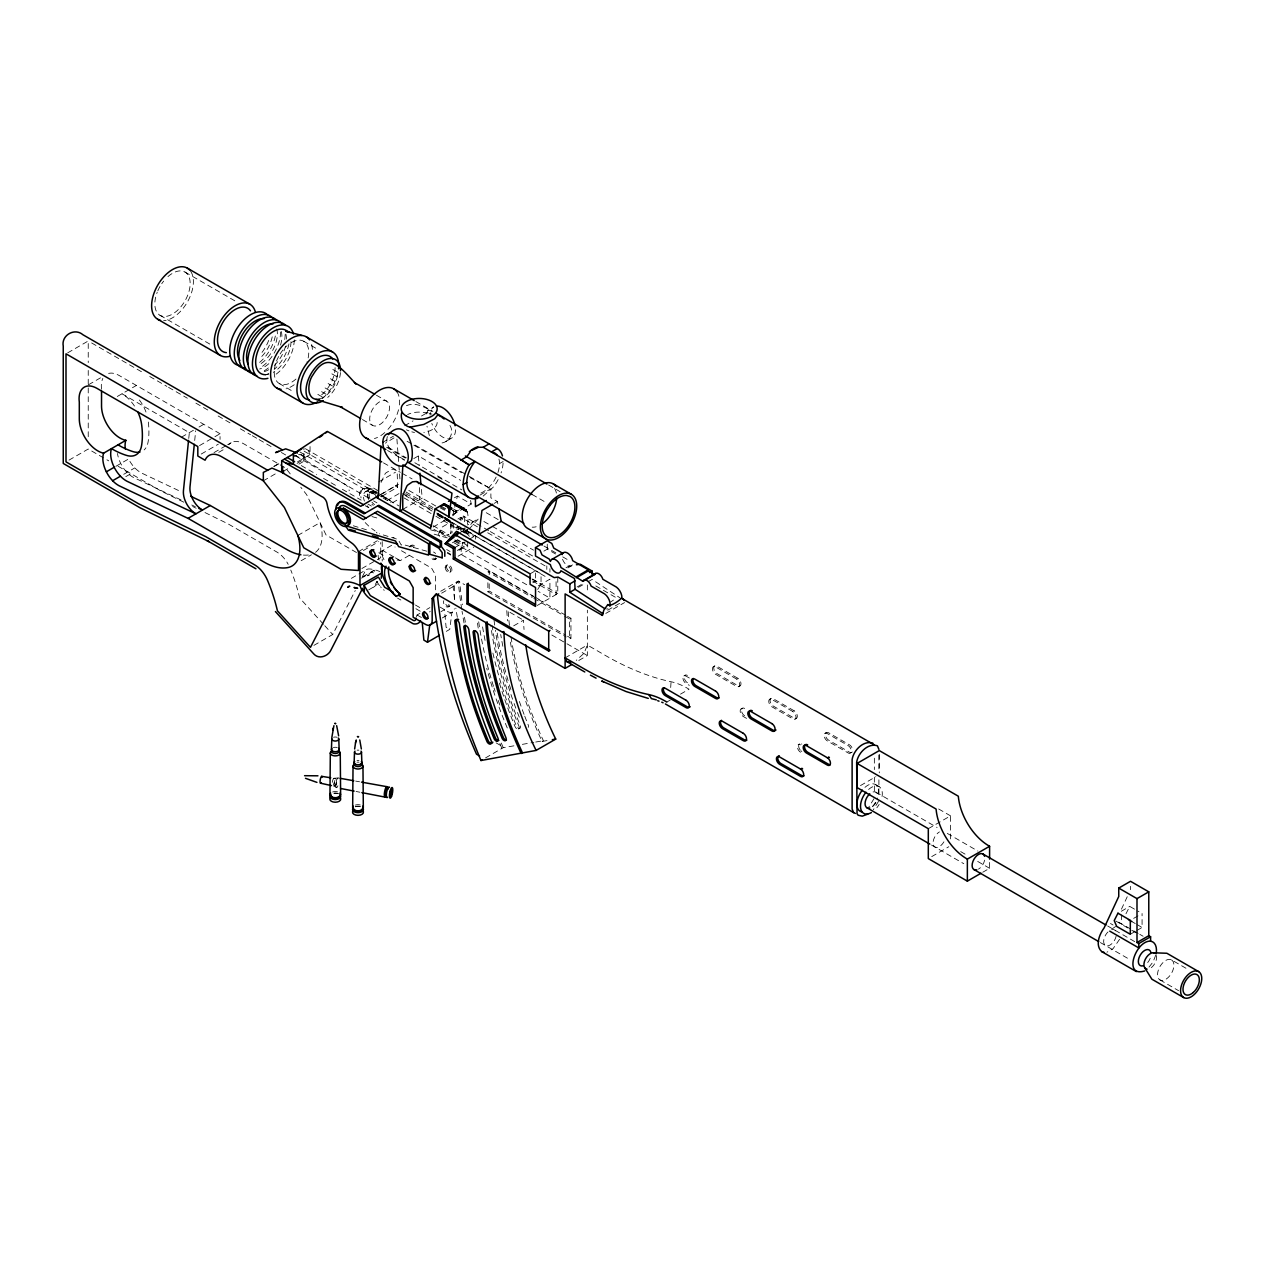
<?xml version="1.0" encoding="UTF-8"?>
<svg xmlns="http://www.w3.org/2000/svg" width="1265" height="1265" viewBox="0 0 1265 1265"><rect width="100%" height="100%" fill="white"/><g stroke="black" fill="none" stroke-linecap="round" stroke-linejoin="round"><path stroke-width="0.75" stroke-dasharray="5 3.75" d="M438.18 534.684L442.038 527.125L450.909 522.002L548.219 578.184M188.754 438.449L189.339 432.63L122.009 393.763A28.051 16.192 60 0 1 134.722 406.429M194.699 440.473L195.68 430.796M319.523 399.123C330.339 395.139 337.17 383.548 337.818 372.353L332.363 369.206M446.308 631.361L449.739 629.385L451.953 612.323M680.507 694.137L689.046 689.204A77.971 45.018 60 0 0 671.067 681.74A308.47 178.096 60 0 1 605.524 655.539L587.355 645.039L584.098 653.23L576.239 660.377M450.846 521.797L436.551 513.732L450.846 521.797L450.704 533.719M670.687 687.512L671.067 681.74M387.343 436.504C383.928 448.885 397.985 456.206 406.919 461.172M452.712 515.772L457.424 496.07L471.26 504.055L452.459 514.918M381.097 482.408L385.129 473.743A12.065 6.958 -60 0 1 386.125 472.715L392.846 468.983L396.767 470.801A9.361 5.408 -60 0 1 397.147 471.466L397.637 487.183L380.955 496.813L391.012 502.616M368.668 589.885L374.298 586.565L376.844 581.473L377.697 581.853M1155.688 955.265L1153.032 962.001L1147.75 968.705M426.447 413.94L427.918 410.303L433.8 406.903A17.979 10.389 60 0 0 430.084 415.141M537.657 589.474L541.041 584.288L541.041 573.804L462.01 528.169L459.258 529.766M873.973 798.721L868.802 807.117M878.527 801.33L873.34 809.742M1127.242 896.711L1121.533 909.013L1121.533 912.84M1119.588 939.294L1113.058 948.687L1106.97 952.197M1125.976 913.773L1129.74 906.404L1138.99 911.749M313.91 645.371L332.711 634.508L355.259 590.534M362.47 576.476L365.174 571.195A11.211 6.467 60 0 1 369.016 568.934A50.205 28.984 60 0 1 379.943 571.622M453.344 515.329L457.582 510.317A14.769 8.523 -60 0 1 460.523 508.625C469.141 505.146 468.667 519.978 467.386 524.09M441.643 593.174L454.404 585.806L458.373 581.062L464.65 584.699M470.707 524.453L473.236 521.702M464.587 532.533L467.386 529.482L467.386 534.146L464.587 532.533L467.37 530.92L478.739 518.524L467.623 524.943M465.71 531.885L467.591 529.829M377.349 584.161L371.673 588.794M442.07 442.956C450.498 441.453 454.831 430.891 449.012 424.265M371.104 572.602L374.013 570.262L376.511 574.12M469.995 477.601L490.883 488.828L468.983 476.178M394.016 437.896L385.398 443.145M483.151 496.117L493.144 487.262A28.257 16.319 -60 0 0 499.77 476.272M610.6 602.029L613.478 600.069M1112.599 928.573L1115.635 926.486M381.714 494.172L398.222 484.305L380.433 494.583M392.514 502.758L399.06 498.869M398.981 493.619L387.564 500.244L388.877 499.485L380.607 494.71M67.709 352.84L88.234 340.981L88.234 362.596M88.582 384.718L100.552 377.808M117.297 396.483L136.399 385.445M69.006 460.128L88.234 449.028L108.727 460.855M115.827 466.342L128.571 458.974A22.027 12.713 60 0 0 142.534 473.49L179.994 491.2M181.496 437.168L195.885 428.851M199.016 427.048L203.728 424.328M123.717 474.312L134.833 467.892M125.788 476.636L130.928 473.663M199.522 445.596L213.2 437.69M214.908 436.71L220.047 433.737L220.047 439.414M201.23 454.04L218.339 444.173M213.991 452.601L225.976 445.691M227.684 444.695L231.1 442.718M218.766 452.317L223.889 449.36M273.604 466.485L280.451 462.547M274.489 466.295L279.628 463.338M263.341 480.811L277.019 472.904M297.544 461.82L310.052 454.594L310.052 444.11M283.407 471.26L288.546 468.287M297.101 463.354L303.932 459.401L303.932 447.857M298.888 464.128L305.735 460.175L303.948 456.001L298.572 454.341M404.626 425.752L413.054 420.881M421.498 416.011L426.558 413.102L431.903 414.082M382.663 442.402L393.478 436.156M413.734 458.61L418.367 455.938L460.65 480.352M362.328 489.049L363.64 488.29M445.897 441.453L451.795 438.054M378.757 481.886L395.439 472.256M365.569 491.626L369.491 489.365M368.605 499.438A7.701 4.443 60 0 1 369.475 492.354L370.772 491.595M297.844 535.427L320.077 522.587A38.282 22.106 60 0 1 314.843 552.821M301.165 560.711L311.427 554.782M402.76 509.4L422.21 498.173L421.166 486.646M499.501 463.607L503.138 461.504M358.485 551.603L377.302 540.74M363.403 550.496L378.804 541.61M454.435 497.778L457.424 496.07M379.152 560.142A8.839 5.107 60 0 1 378.804 552.758L391.881 545.215L395.075 547.049M480.068 495.074L490.883 488.828L490.883 497.793L497.398 501.557L498.094 505.162M456.127 511.534L455.179 510.934L456.175 511.487L461.931 508.166L460.855 507.565M433.262 527.015L448.269 518.35M361.901 568.507L375.579 560.601M377.302 559.62L380.718 557.644L380.718 542.543M351.354 578.358L366.755 569.471M410.493 545.974L411.805 545.231M457.946 518.998L460.903 517.29L477.617 526.936M459.353 519.804L462.31 518.097L462.31 521.591M362.834 576.729L374.013 570.262M361.505 578.137L371.531 572.254A50.205 28.984 60 0 1 376.021 573.883M494.299 503.344L497.398 501.557M456.017 527.9L458.626 526.398L458.626 530.161M397.068 560A20.999 12.128 60 0 1 400.262 560.616L409.417 555.335M457.946 529.482L460.903 527.774M459.701 532.739L464.603 529.909M467.386 529.482L462.31 532.407L462.31 528.596M376.48 582.801L377.381 582.295A16.461 9.503 60 0 0 379.816 585.964M452.396 542.796L459.053 538.953M454.973 547.524L464.429 542.068M469.236 539.285L475.545 535.648L475.545 539.143M434.812 559.573L436.125 558.814M457.345 550.433L462.31 547.555L462.31 542.321M459.053 550.259L467.386 545.436L457.124 539.523M458.057 556.221L473.885 547.097M445.992 565.645L447.304 564.886M449.85 572.318L451.162 571.559M440.71 591.261L458.373 581.062M454.562 599.104A365.553 211.049 60 0 1 453.091 586.565L457.06 581.821L459.638 581.805A412.611 238.215 60 0 0 462.468 604.702M565.834 615.343L489.191 571.1L487.879 571.843L532.17 597.412M416.47 616.672A35.578 20.54 60 0 1 417.086 614.996L420.28 613.145M426.669 609.461L429.863 607.611M543.887 551.145L547.255 549.2L555.541 553.975M448.142 606.931L449.439 606.172M441.058 611.643L444.474 609.667L446.102 627.282L449.739 629.385M442.307 617.952L452.57 612.023M487.879 582.722L487.879 591.783L489.191 591.024L565.834 635.267M530.082 573.836L535.601 570.657L535.601 581.141L532.834 582.738M565.977 567.779L572.713 563.89A7.701 4.443 60 0 1 567.432 565.582A7.701 4.443 60 0 1 562.166 557.881L562.166 557.881M567.922 567.906L571.29 565.961M538.289 585.885L549.927 579.164L549.927 598.139L538.178 591.356M537.198 605.492L557.77 593.601L557.77 576.54M577.093 586.992L583.94 583.039M578.453 587.324L585.173 583.45M588.162 581.71L592.083 579.449L619.897 597.76M513.685 625.843L523.504 620.182A213.975 123.543 60 0 0 524.042 629.527M569.63 619.044L570.942 618.285L570.942 638.224L569.63 638.983L569.63 619.044L564.522 616.102M607.674 610.236L620.941 602.583M605.777 613.43L624.594 602.567M565.123 657.879L587.355 645.039M578.801 660.472L587.355 655.539L587.355 610.141M518.508 729.02L519.82 728.276M485.57 757.877L503.233 747.678L514.713 745.686M510.412 642.161A258.424 149.207 60 0 0 542.084 741.464L543.397 740.705A258.424 149.207 60 0 1 510.87 636.026M683.875 675.937L685.187 675.178M713.365 666.734L714.678 665.975M666.813 702.043L670.244 700.067M738.76 686.595L740.057 685.836M741.1 708.969L742.413 708.226M769.689 699.26L770.986 698.501M795.068 719.105L796.381 718.346M798.294 744.642L799.591 743.899M825.065 733.336L826.377 732.577M860.469 785.581L875.87 776.694M928.304 828.686L950.537 815.846L950.537 840.134M931.72 856.611L948.829 846.728M982.747 872.249L989.594 868.296L989.594 860.959M1121.343 911.259L1129.74 906.404M1133.661 918.374L1138.706 915.465M1130.309 934.266L1135.353 931.356M1137.029 930.392L1142.074 927.466L1142.074 913.52M293.575 456.697L296.595 455.321M406.46 405.701C415.189 401.78 424.392 406.966 431.903 411.204M338.198 777.959L333.913 778.26M427.918 410.303L431.444 411.046M522.35 744.358L533.83 742.365M535.743 742.033L543.397 740.705M542.084 741.464L547.207 740.578M333.217 785.96C337.265 786.83 338.656 778.734 334.419 778.355M299.457 454.72L301.971 454.957M355.686 781.09L359.56 781.786M356.05 791.479L359.924 792.222M411.805 431.855L414.525 432.503M430.574 529.782L449.281 535.063M371.973 516.579L377.634 518.176M434.132 534.162L447.225 537.862M454.704 539.981L465.267 542.97M426.858 551.224L402.539 544.345L401.242 545.104L398.127 539.491L379.468 533.783M353.33 525.781L366.407 529.782M294.207 455.242L305.735 460.175M406.46 429.815L408.943 430.922M181.053 499.944L134.691 478.028A22.027 12.713 60 0 1 117.471 453.487M191.758 505.004L195.316 506.68M183.836 502.205L160.908 490.978L115.558 464.793M192.66 506.522L196.186 508.245M204.993 512.562L227.921 523.789L276.988 552.109A21.442 12.381 60 0 1 288.199 564.317M300.912 454.499L303.695 457.124L303.932 459.401L343.89 483.673A6.262 3.621 60 0 1 349.251 490.709M453.455 508.989L456.855 510.87L453.676 509.099M453.503 502.569L463.211 507.992M451.305 501.762L462.595 508.04L454.562 503.549M450.751 501.952L460.776 507.518M450.799 501.936L461.931 508.166M383.485 462.864L400.388 472.351M402.049 473.284L412.09 478.913M451.273 500.972L465.378 508.862M450.846 500.845L466.2 509.621L454.293 502.917M450.356 500.766L466.532 510.064L452.791 502.332M452.933 502.774L466.801 510.554L454.467 503.597M453.028 503.217L467.038 511.092L454.578 504.055M441.374 506.285L446.229 509.052M440.742 507.059L445.644 509.842M440.141 507.818L445.09 510.633M436.884 512.989L451.02 521.038L438.433 513.938L450.166 520.785M376.685 492.559L373.317 490.63A10.278 5.93 60 0 1 376.954 493.856M378.362 493.524L393.478 502.221M375.752 495.042L370.708 492.148A10.278 5.93 60 0 0 364.415 501.098M415.869 401.574L432.899 411.41M184.99 272.054L237.504 302.367M303.695 341.25L318.511 349.804M548.599 485.033L560.158 491.705M376.432 395.249L386.616 401.132A14.01 8.096 -60 0 1 382.172 422.826A14.01 8.096 -60 0 1 370.028 415.821A14.01 8.096 -60 0 1 386.616 401.132M331.873 373.839L337.328 376.986M532.17 494.504L547.033 503.091M330.418 378.725L335.873 381.872M328.109 383.532L333.565 386.679M325.105 387.944L330.544 391.091M415.094 445.074L467.291 475.213M321.595 391.644L327.05 394.791M407.093 441.279L412.184 444.236M413.892 445.217L461.488 472.699M362.423 419.521L372.59 425.404M317.831 394.38L323.287 397.526M279.28 383.532L294.097 392.087M160.007 315.317L212.52 345.645M387.865 447.178L406.381 457.867M414.809 462.737L461.962 489.966M386.568 447.272L405.369 458.12M437.832 476.873L444.679 480.811M387.533 450.482L404.515 460.286M486.25 512.705L501.24 521.37M543.95 546.021L555.92 552.932M562.751 556.869L569.582 560.822M483.878 521.48L490.725 525.434M492.433 526.43L533.498 550.133M595.815 585.948L616.134 597.681M488.622 530.588L463.243 515.93L463.243 521.18M490.346 531.585L533.118 556.284M487.705 532.755L548.235 567.7M408.801 490.425L435.777 506M395.439 485.918L397.637 487.183M406.018 492.022L432.994 507.597M405.733 493.635L432.836 509.273M402.729 493.413L431.539 510.032M467.37 530.92L475.545 535.648M404.958 495.406L435.16 512.831M436.836 513.811L460.586 527.347M457.329 527.141L473.885 536.597M404.025 497.888L434.211 515.314M435.887 516.278L459.021 529.64M460.523 530.509L465.03 533.103L465.03 527.853L463.717 528.612L463.717 532.106M938.662 808.983L950.537 815.846M1131.859 921.568L1135.258 923.545M1136.966 924.525L1142.074 927.466M532.597 579.07L557.77 593.601M532.201 579.18L541.041 584.288M305.387 448.695L379.563 491.532M532.612 580.999L556.11 594.566L556.078 580.414M378.962 493.761L370.708 489.002A14.136 8.159 60 0 0 361.047 497.951M304.122 451.178L376.764 493.113M381.888 496.086L398.997 505.953M433.183 525.702L448.585 534.589M376.005 493.571L369.396 489.745A14.136 8.159 60 0 0 359.75 498.695M377.65 494.52L385.92 499.28M1138.168 933.396L1118.339 921.948L1120.205 923.798M1139.812 934.345L1143.117 936.258M1115.904 921.094L1130.072 929.285M1131.78 930.281L1138.627 934.218M450.704 537.435L439.303 530.857L439.303 536.455M455.78 540.851L461.156 543.95L461.156 554.434L533.308 596.1M299.852 451.921L377.397 496.702M433.832 529.276L447.51 537.166M454.341 541.12L464.603 547.049M875.491 784.537L879.128 786.64M689.346 678.008L686.12 676.158A4.491 2.593 60 0 0 682.942 677.993A4.491 2.593 60 0 0 686.12 683.495L689.346 685.361M454.167 542.859L528.106 585.537M1110.48 923.497L1113.058 925M1171.501 959.882A11.559 6.673 -60 0 1 1167.848 977.798A11.559 6.673 -60 0 1 1157.823 972.01A11.559 6.673 -60 0 1 1171.501 959.882L1186.76 968.705M295.773 456.001L368.415 497.936M373.555 500.893L376.97 502.869M875.918 792.19L937.112 827.531M947.311 833.414L977.877 851.06M1107.666 925.996L1135.986 942.346M746.571 718.394L743.361 716.543A4.491 2.593 60 0 1 740.167 711.025A4.491 2.593 60 0 1 743.361 709.191M534.984 597.064L543.381 601.919M567.542 616.324L570.942 618.285M91.649 342.957L142.913 372.558M149.76 376.511L166.853 386.378M168.561 387.359L187.347 398.206M195.901 403.14L209.563 411.046M218.118 415.979L230.072 422.874M240.334 428.803L250.581 434.717M252.288 435.713L257.428 438.67M259.135 439.651L272.797 447.541M281.352 452.475L286.475 455.432M533.862 598.392L562.814 615.122M301.276 465.583L316.677 474.47M323.524 478.423L335.494 485.333M342.341 489.286L361.158 500.149M367.988 504.103L371.42 506.079M446.656 549.516L450.071 551.493M447.446 552.378L450.704 554.26M365.221 505.715L368.637 507.692M447.288 553.09L450.704 555.066M960.72 851.63L967.519 855.551M977.703 861.433L989.594 868.296M220.047 433.737L119.21 375.531A25.316 14.627 60 0 0 107.399 373.855M931.514 845.067L963.788 863.695M1100.392 942.567L1130.293 959.835M567.542 636.248L570.942 638.224M487.879 591.783L566.23 637.007M1159.942 979.916L1178.601 990.685M551.856 635.046L587.355 655.539M521.828 619.218L506.775 610.521A258.424 149.207 60 0 0 507.597 620.894M401.448 550.734L431.586 568.127L435.397 574.832L435.397 590.613M393.889 556.932L382.726 550.496A8.839 5.107 60 0 0 385.477 561.755M395.486 557.865L400.262 560.616M378.804 552.758L385.177 556.442M356.493 552.52L326.022 534.937L306.636 494.647L300.785 487.231M439.935 607.042L448.11 611.77A9.266 5.36 60 0 0 454.356 608.765M415.458 605.049L422.289 609.003M397.51 598.108L400.863 600.037M415.9 608.718L420.913 611.612M417.086 614.996L421.625 617.62M496.133 742.887L500.671 745.512L501.92 748.437A412.611 238.215 60 0 1 499.754 743.203M334.529 786.197L336.363 787.636A4.965 1.249 -79.4 0 0 338.514 783.778M323.461 624.278L299.663 597.981A122.436 70.682 60 0 0 290.776 570.041M324.789 625.732L332.711 634.508M290.254 473.901L285.574 467.971L243.797 443.841A24.984 14.421 60 0 0 228.902 444.663M466.326 532.344L469.647 536.708M376.844 581.473L377.381 582.295M308.281 450.372L310.052 454.594M429.341 435.619L426.985 426.242M470.564 500.45L471.26 504.055M418.367 455.938L419.237 465.536M396.91 439.034L400.12 481.696M1130.515 886.322L1130.515 889.69M1121.533 914.753L1121.533 924.351M879.286 754.304L879.286 772.852M878.906 755.094L878.906 772.203M878.906 779.793L878.906 796.903M874.352 758.162L874.352 769.579M874.352 777.184L874.352 794.293M587.355 584.936L587.355 592.7M549.927 568.681L549.927 572.175M547.255 544.156L547.255 549.2M546.812 565.929L546.812 569.424M489.191 571.1L489.191 574.721M489.191 583.782L489.191 591.024M467.686 541.926L467.686 550.67M464.65 516.753L464.65 523.742M460.903 517.29L460.903 520.785M457.092 525.718L457.092 529.608M454.404 585.806L454.404 600.495M453.439 523.22L453.439 531.964M452.032 522.413L452.032 532.897M450.909 522.002L450.909 533.387M428.171 412.943L423.838 412.453A17.979 10.389 0 0 0 407.615 414.525M419.442 487.563L419.442 499.77M382.22 541.578L382.22 561.043M88.234 370.455L88.234 437.231M336.363 787.636A4.965 1.249 -79.4 0 1 336.363 781.897A4.965 1.249 -79.4 0 1 338.514 778.038M332.284 782.339A3.874 0.965 -79.4 0 1 334.26 778.449A3.874 0.965 -79.4 0 1 333.612 784.569M333.549 737.274A3.495 2.024 0 0 1 337.043 737.274M333.881 793.376A5.455 3.147 0 0 1 338.024 793.693M334.166 793.108A4.364 2.514 0 0 1 338.372 793.756M332.632 791.985A5.329 3.083 0 0 1 337.961 791.985M333.359 747.552A3.874 2.23 0 0 1 337.233 747.552M357.094 750.192A3.495 2.024 0 0 1 358.896 750.192M355.275 806.801A5.455 3.147 0 0 1 360.731 806.801M355.813 806.469A4.364 2.514 0 0 1 360.177 806.469M355.339 805.093A5.329 3.083 0 0 1 360.667 805.093M356.999 762.21A3.874 2.23 0 0 1 359.007 762.21M356.999 760.439A3.874 2.23 0 0 1 359.007 760.439M449.881 605.777A3.858 2.23 60 0 1 447.162 605.761A3.858 2.23 60 0 1 444.885 602.14M148.321 422.051A75.979 43.864 60 0 1 148.068 442.118A27.957 16.145 60 0 1 144.163 449.897M290.982 341.708A24.984 14.421 -60 0 1 273.319 372.305M268.749 374.25A24.984 14.421 -60 0 1 264.496 374.661M285.843 334.15A24.984 14.421 -60 0 1 286.443 339.083M285.511 346.167A24.984 14.421 -60 0 1 273.351 366.344M268.781 369.68A24.984 14.421 -60 0 1 264.211 371.625M294.223 339.842A29.554 17.062 -60 0 1 273.319 376.021M448.838 604.306A3.858 2.23 60 0 1 445.849 606.504A3.858 2.23 60 0 1 443.841 600.654M272.212 336.838A24.984 14.421 -60 0 1 259.72 358.469M268.702 340.411A29.554 17.062 -60 0 1 261.064 353.647M368.336 498.837A10.278 5.93 60 0 1 368.858 489.824A10.278 5.93 60 0 1 376.511 491.247M190.588 271.184A29.554 17.062 -60 0 1 187.9 301.102A29.554 17.062 -60 0 1 163.659 320.646M411.014 546.986A3.858 2.23 60 0 1 413.022 545.12A3.858 2.23 60 0 1 416.09 548.346M409.797 546.986A3.858 2.23 60 0 1 412.074 545.99A3.858 2.23 60 0 1 414.778 549.105M554.544 488.464A23.118 13.346 -60 0 1 556.726 496.639M536.154 526.762A23.118 13.346 -60 0 1 532.201 527.157M455.511 429.815A17.979 10.389 60 0 1 446.086 438.56A17.979 10.389 60 0 1 431.792 423.459M873.056 791.937A8.997 5.186 -60 0 1 877.768 796.318M875.918 802.579A8.997 5.186 -60 0 1 871.411 807.323M498.948 459.037A23.118 13.346 -60 0 1 497.967 472.478M496.133 477.047A23.118 13.346 -60 0 1 480.305 493.287M503.091 463.037A28.257 16.319 -60 0 1 501.082 472.92M864.96 787.352A15.417 8.902 -60 0 1 876.424 785.233A15.417 8.902 -60 0 1 877.23 798.737M875.491 802.342A15.417 8.902 -60 0 1 870.605 808.414M396.91 391.739A28.257 16.319 -60 0 1 398.902 408.089M398.522 409.749A28.257 16.319 -60 0 1 386.015 431.412M384.781 432.567A28.257 16.319 -60 0 1 374.424 438.544M288.958 343.874A29.554 17.062 -60 0 1 274.189 369.459M268.781 373.396A29.554 17.062 -60 0 1 265.144 375.136M943.911 841.842A8.997 5.186 -60 0 1 933.538 845.447A8.997 5.186 -60 0 1 939.421 831.896M281.304 331.525A24.984 14.421 -60 0 1 280.087 346.531M268.812 363.719A24.984 14.421 -60 0 1 259.673 369.001M503.233 747.678A412.611 238.215 60 0 1 501.067 742.444M465.346 622.174A412.611 238.215 60 0 1 463.986 614.379M509.447 625.4A258.424 149.207 60 0 1 508.198 611.485M291.488 342.467A24.415 14.089 -60 0 1 306.968 362.28M295.963 379.057A24.415 14.089 -60 0 1 278.142 382.742A24.415 14.089 -60 0 1 276.007 362.502M276.545 361.063A24.415 14.089 -60 0 1 279.28 355.339M280.103 353.979A24.415 14.089 -60 0 1 287.029 345.724M1111.65 929.696A8.997 5.186 -60 0 1 1115.524 930.882M1116.157 936.084A8.997 5.186 -60 0 1 1105.515 945.524A8.997 5.186 -60 0 1 1108.361 931.593M494.963 661.658A299.188 172.736 60 0 0 516.31 725.762A3.21 1.85 60 0 0 519.362 728.403A3.21 1.85 60 0 0 520.263 725.462A280.972 162.22 60 0 1 492.196 625.795M494.046 657.927A299.188 172.736 60 0 1 492.306 650.463M167.929 276.624A24.984 14.421 -60 0 1 189.892 280.103A24.984 14.421 -60 0 1 174.032 313.119A24.984 14.421 -60 0 1 154.836 303.885M154.899 302.082A24.984 14.421 -60 0 1 157.192 292.326M157.809 290.839A24.984 14.421 -60 0 1 160.007 286.475M161.746 283.708A24.984 14.421 -60 0 1 163.659 281.13M368.827 507.55A10.278 5.93 60 0 1 367.071 505.7M365.19 522.572A38.741 22.375 60 0 0 373.649 529.94A13.646 7.875 60 0 1 375.041 531M376.369 532.265A13.646 7.875 60 0 1 377.017 532.96M392.941 537.625A3.858 2.23 60 0 1 394.174 537.514M436.551 558.418A3.858 2.23 60 0 1 433.484 558.118M433.484 552.03A3.858 2.23 60 0 1 435.555 553.548M499.406 683.1A299.188 172.736 60 0 0 515.013 726.521A3.21 1.85 60 0 0 518.049 729.162A3.21 1.85 60 0 0 518.966 726.221A280.972 162.22 60 0 1 490.899 626.555M374.63 504.561A7.701 4.443 60 0 1 371.91 502.142M369.902 498.695A7.701 4.443 60 0 1 370.313 491.943A7.701 4.443 60 0 1 376.037 493.002M340.475 372.558A24.415 14.089 -60 0 1 327.746 397.416M335.099 367.641A24.415 14.089 -60 0 1 319.333 396.593M435.603 557.818A3.858 2.23 60 0 1 431.523 558.181M464.034 622.918A412.611 238.215 60 0 1 462.041 611.264M461.741 609.319A412.611 238.215 60 0 1 458.341 582.564M338.008 372.195A29.554 17.062 -60 0 1 319.191 400.894M311.664 344.491A29.554 17.062 -60 0 1 312.376 350.326M294.223 384.734A29.554 17.062 -60 0 1 286.08 388.814M485.064 640.422A324.362 187.267 60 0 1 481.997 623.202M510.886 689.536A269.16 155.405 60 0 1 508.641 682.373M508.103 680.586A269.16 155.405 60 0 1 497.192 632.943M373.317 505.32A7.701 4.443 60 0 1 371.91 504.292M369.475 492.354A7.701 4.443 60 0 1 376.053 495.153M499.881 705.079A293.322 169.352 60 0 1 497.445 698.233M495.153 691.402A293.322 169.352 60 0 1 494.046 687.986M493.492 686.278A293.322 169.352 60 0 1 478.123 617.494M507.281 727.992A293.322 169.352 60 0 1 490.093 680.206M489.587 678.514A293.322 169.352 60 0 1 486.74 668.299M478.217 628.072A293.322 169.352 60 0 1 477.253 621.51M524.722 716.116A293.274 169.32 60 0 0 528.138 724.75A3.21 1.85 60 0 1 528.201 727.391M524.058 714.393A293.274 169.32 60 0 1 518.476 698.802M687.433 682.736A4.491 2.593 60 0 1 684.254 677.234A4.491 2.593 60 0 1 687.433 675.399M457.345 617.304A365.553 211.049 60 0 1 455.843 608.165M519.298 717.16A269.16 155.405 60 0 1 516.515 710.013M515.835 708.226A269.16 155.405 60 0 1 513.226 701.047M512.594 699.26A269.16 155.405 60 0 1 495.358 630.239M494.647 625.084A269.16 155.405 60 0 1 494.03 619.976M276.766 328.9A24.984 14.421 -60 0 1 259.704 364.431M607.975 608.734A9.076 5.234 60 0 1 606.441 609.003M437.168 422.478A17.979 10.389 0 0 1 423.838 432.503M384.244 590.312A16.461 9.503 60 0 1 383.469 589.711M381.224 587.608A16.461 9.503 60 0 1 380.512 586.802M280.593 331.968A29.554 17.062 -60 0 1 259.704 368.162M285.131 334.592A29.554 17.062 -60 0 1 284.736 339.542M268.322 367.957A29.554 17.062 -60 0 1 264.243 370.787M984.613 860.153A8.997 5.186 -60 0 1 978.477 869.134M868.596 789.455A15.417 8.902 -60 0 1 881.942 797.156M879.128 804.429A15.417 8.902 -60 0 1 876.866 807.734M275.343 336A29.554 17.062 -60 0 1 257.886 363.751M139.419 400.009A28.051 16.192 60 0 1 146.74 414.24M801.836 751.457A4.491 2.593 60 0 1 801.014 750.857M800.255 750.05A4.491 2.593 60 0 1 798.768 745.069A4.491 2.593 60 0 1 801.836 744.12M852.262 751.948A4.491 2.593 60 0 1 849.511 752.201L828.622 740.136A4.491 2.593 60 0 1 825.444 734.633A4.491 2.593 60 0 1 828.622 732.799L849.511 744.864A4.491 2.593 60 0 1 852.578 749.354M744.658 715.784A4.491 2.593 60 0 1 741.48 710.282A4.491 2.593 60 0 1 744.658 708.447M101.532 389.272A25.316 14.627 60 0 1 102.845 378.377M800.539 752.216A4.491 2.593 60 0 1 797.361 746.714A4.491 2.593 60 0 1 800.539 744.879M1156.431 955.534A8.997 5.186 -60 0 1 1150.28 968.326M308.391 555.003A59.502 34.345 60 0 1 302.857 555.035M430.132 611.232A4.048 2.34 60 0 1 429.673 611.975M502.853 646.289A293.274 169.32 60 0 1 501.588 639.537M501.288 637.86A293.274 169.32 60 0 1 500.719 634.492M850.46 753.181A4.491 2.593 60 0 1 848.198 752.96L827.31 740.895A4.491 2.593 60 0 1 824.132 735.392A4.491 2.593 60 0 1 827.31 733.558L848.198 745.607A4.491 2.593 60 0 1 850.966 752.707M1150.217 958.253A8.997 5.186 -60 0 1 1146.359 963.914M367.672 575.796L369.475 574.848A5.55 3.21 60 0 0 367.656 575.781M461.235 508.356L450.214 502.252L461.235 508.356M455.511 512.135L452.285 510.348L455.511 512.135M467.212 511.661L453.044 503.723L467.212 511.661M467.323 512.278L453.028 504.245L467.323 512.278M450.704 522.556L436.267 514.396L450.704 522.556M737.811 678.261L716.923 666.212A4.491 2.593 60 0 0 713.745 668.047A4.491 2.593 60 0 0 716.923 673.549L737.811 685.614A4.491 2.593 60 0 0 740.99 683.78A4.491 2.593 60 0 0 737.811 678.261M794.135 710.788L773.247 698.723A4.491 2.593 60 0 0 770.069 700.557A4.491 2.593 60 0 0 773.247 706.06L794.135 718.125A4.491 2.593 60 0 0 797.314 716.29A4.491 2.593 60 0 0 794.135 710.788M736.515 679.02L715.611 666.955A4.491 2.593 60 0 0 712.432 668.79A4.491 2.593 60 0 0 715.611 674.308L736.515 686.357A4.491 2.593 60 0 0 739.693 684.523A4.491 2.593 60 0 0 736.515 679.02M792.823 711.531L771.935 699.482A4.491 2.593 60 0 0 768.756 701.316A4.491 2.593 60 0 0 771.935 706.819L792.823 718.884A4.491 2.593 60 0 0 796.001 717.049A4.491 2.593 60 0 0 792.823 711.531M335.684 784.964A3.874 0.965 -79.4 0 0 336.221 778.718A3.874 0.965 -79.4 0 0 334.229 783.699A3.874 0.965 -79.4 0 0 335.684 784.964M446.498 566.641A3.858 2.23 60 0 0 450.593 571.733A3.858 2.23 60 0 0 450.593 566.277A3.858 2.23 60 0 0 446.498 566.641M445.201 567.4A3.858 2.23 60 0 0 449.281 572.492A3.858 2.23 60 0 0 449.281 567.036A3.858 2.23 60 0 0 445.201 567.4"/><path stroke-width="1.5" d="M329.959 794.657L330.323 753.039M352.666 807.766L353.03 766.147M331.414 749.924L331.794 739.029M354.121 763.032L354.5 752.137M382.22 564.933L381.239 578.231M378.172 498.426L380.971 446.071M331.841 737.448L333.913 725.667M571.954 664.425L565.123 668.379L436.125 593.902L432.171 598.645L432.171 620.672A9.266 5.36 60 0 1 425.878 624.61L413.149 617.257L413.149 587.672L409.354 580.967L358.485 551.603A13.646 7.875 60 0 0 351.417 542.78A38.741 22.375 60 0 1 327.018 503.549A6.262 3.621 60 0 0 321.642 496.512L281.7 472.24L282.965 466.832M354.643 748.975L355.576 742.602M188.548 440.378L183.441 490.741A17.536 10.136 60 0 0 195.917 513.827L128.16 481.807A22.027 12.713 60 0 1 111.478 448.632A92.788 53.573 60 0 0 126.468 455.384A27.957 16.145 60 0 0 141.522 445.881A75.979 43.864 60 0 0 141.522 423.854A28.051 16.192 60 0 0 137.885 412.105M194.304 444.347L189.987 486.962A17.536 10.136 60 0 0 202.447 510.064L198.89 508.372M1156.083 953.889C1157.096 949.193 1156.352 942.14 1150.597 941.128C1135.717 940.322 1122.577 977.766 1144.714 970.951M562.166 554.623L561.028 552.283L553.754 548.093L551.793 543.428L547.255 540.803L535.49 547.603L535.49 555.999L550.401 564.68A7.701 4.443 60 0 0 555.667 572.381A7.701 4.443 60 0 0 560.933 570.752L574.547 578.548L575.085 589.269L604.702 608.607M449.028 516.895L448.775 506.791L449.028 516.895L451.969 493.176L402.918 464.856L399.977 510.997L402.76 509.4L431.571 526.034M422.241 622.507L423.87 640.122L427.491 642.225L429.721 625.163L436.567 621.21M609.904 606.346L610.157 604.433A9.076 5.234 60 0 0 602.899 592.89L591.087 586.074A6.262 3.621 60 0 0 586.992 580.556A6.262 3.621 60 0 0 582.912 581.347L560.933 567.495A7.701 4.443 60 0 0 555.667 559.794A7.701 4.443 60 0 0 550.401 561.423L549.247 559.083L541.989 554.892L540.029 550.228L535.49 547.603M565.123 668.379L565.123 593.902L602.361 615.407L603.848 610.094L607.927 604.48M401.606 413.022C400.167 419 403.661 426.258 410.192 427.159L469.03 464.887A28.257 16.319 -60 0 0 473.157 498.805L477.98 498.315M390.015 792.254L390.015 795.258L391.28 792.57M333.169 728.15L332.774 729.873M355.813 741.59L356.24 739.978M355.497 742.982L355.892 741.258M450.482 507.312L444.11 503.739L435.176 508.909L430.48 528.612L375.974 497.145M390.189 791.621L390.98 790.198L391.391 791.321M437.168 415.647L434.765 418.731L423.838 424.423L410.192 427.159M523.773 523.204L471.592 493.065A23.118 13.346 -60 0 1 471.592 466.374L474.944 461.472L469.03 464.887L461.029 459.764M362.612 588.304L330.813 650.321C327.714 656.44 318.733 659.65 313.736 653.894L275.422 611.564M470.058 452.143L466.801 456.697L460.855 460.175M381.777 461.915L327.445 431.476L325.801 432.915M388.371 434.638C405.543 415.948 415.521 447.13 411.378 460.681L409.56 462.089M432.171 598.645L436.441 594.329M441.311 506.348L444.062 503.77L451.747 508.04M445.122 543.76L456.507 531.363L530.082 573.836L530.082 584.335L535.538 587.482L535.538 606.441L453.297 558.972L453.297 548.488L445.122 543.76L454.088 537.151M458.246 532.296L449.897 539.554A7.843 1.139 -36 0 0 448.68 540.74L446.798 542.796L454.973 547.524L454.973 558.007L535.522 604.512M455.78 536.17L458.057 533.688L455.732 535.032L530.494 578.2M471.94 450.261L478.518 447.257L483.198 447.272L546.907 484.052M286.048 463.211L293.369 464.223L293.369 453.74L327.018 431.555M319.476 437.405L322.622 435.176M378.757 495.548L360.731 506.332L281.7 460.697L281.7 472.24M448.49 501.288L450.846 500.845M358.485 551.603L358.485 570.483L341.028 569.282L303.774 547.777L284.404 507.486L263.341 480.811L221.549 456.681A24.984 14.421 60 0 0 205.072 460.223L197.814 456.017L197.814 446.577L96.978 388.371A25.316 14.627 60 0 0 79.3 402.112L79.3 418.889A26.122 15.085 60 0 0 103.635 453.155L125.867 440.315A26.122 15.085 60 0 1 101.532 406.049L101.532 391.138M106.339 471.813L114.182 467.275M112.601 480.732L120.444 476.209M293.369 453.74L301.703 448.933M281.7 460.697L298.382 451.067M103.635 453.155A22.027 12.713 60 0 0 120.302 486.329L188.058 518.365L210.306 505.526L286.681 549.437A59.502 34.345 60 0 0 300.912 554.782M483.198 447.272L489.112 443.857M502.458 455.938A28.257 16.319 -60 0 0 497.287 448.569L491.373 451.984L494.71 453.028A23.118 13.346 -60 0 1 497.319 455.432M463.164 484.59L466.801 482.487M478.518 495.959L475.434 497.746L475.434 506.712L486.25 500.481M492.765 504.229L481.949 510.475L479.008 534.209L501.24 521.37L542.242 545.041M374.883 512.784L428.55 543.76L431.159 542.258M382.22 572.713L359.987 585.553A50.205 28.984 60 0 0 346.768 581.774A11.211 6.467 60 0 0 342.942 584.035L310.478 647.348L277.43 610.821A122.436 70.682 60 0 0 267.5 580.35A21.442 12.381 60 0 0 254.739 564.933L205.689 536.613L138.66 503.818L66.001 461.867L66.001 353.82L267.658 470.248M359.987 552.473L359.987 585.553L361.537 589.601L364.352 590.676L364.035 585.363L378.425 577.061L384.718 587.308L393.257 592.241M377.492 506.016L440.173 542.211L441.485 541.452L441.485 546.701L444.79 551.066L444.79 556.3M362.992 590.597L363.877 590.075L362.454 589.775L362.992 590.597A16.461 9.503 60 0 0 371.436 599.657L413.212 623.772A17.014 9.82 60 0 0 420.613 620.72M453.297 548.488L454.973 547.524M453.297 558.972L454.973 558.007M381.413 566.609A26.549 15.322 60 0 0 396.34 596.447L400.262 594.186A20.999 12.128 60 0 1 388.829 566.941M438.718 593.886L437.405 594.645A412.611 238.215 60 0 0 480.985 760.518L536.107 750.414L555.73 739.092A213.975 123.543 60 0 1 525.766 644.881M466.959 603.864L468.256 603.105L550.006 650.305L548.71 651.064L466.959 603.864L466.959 583.924L548.71 631.124L550.006 630.381M551.809 559.415L563.589 552.615M427.491 642.225L439.477 635.299M576.555 576.634L588.32 569.835L588.32 570.879L576.555 577.678M435.176 508.909L554.181 577.599L558.039 577.077L569.851 583.892L575.085 580.872M589.474 572.571L592.083 571.053L592.083 574.421M583.877 580.255L595.641 573.456M582.912 581.347L594.677 574.547A6.262 3.621 60 0 1 598.772 573.772A6.262 3.621 60 0 1 602.852 579.275L614.664 586.09A9.076 5.234 60 0 1 621.937 597.633C620.23 599.942 610.853 607.074 607.595 604.86M569.851 583.892L569.851 592.289L575.085 589.269M502.569 632.263L503.881 631.504A213.975 123.543 60 0 0 536.107 750.414M602.361 615.407L602.709 613.114M480.985 760.518L482.297 759.759M981.039 873.23L967.361 881.136L928.304 858.587L928.304 828.686L857.053 787.557L857.053 763.428L879.286 750.588L958.317 796.207A43.532 25.142 60 0 0 989.594 846.269L989.594 859.109M967.361 881.136L967.361 859.109L989.594 846.269M1118.75 888.093L1130.515 881.294L1148.778 891.841L1148.778 935.705L1136.998 942.504L1136.998 898.624L1118.75 888.093L1118.75 896.49L1104.124 927.893C1099.459 934.25 1094.889 945.192 1101.688 951.58L1136.381 971.615M1136.998 898.624L1148.778 891.841M1136.998 942.504L1138.816 943.548L1150.597 936.764L1150.597 941.128M867.79 814.138L862.224 816.162L858.16 815.245L857.038 813.743L856.658 762.226C857.955 753.244 867.885 742.602 877.404 745.797L878.906 749.386M278.664 451.289L275.58 452.617L285.7 448.854L297.402 453.012M552.315 739.677L555.73 739.092M576.413 564.759L580.287 564.237L592.083 571.053M304.565 775.698L317.958 775.809M374.74 394.269L354.374 382.52L355.955 383.975C340.949 368.02 327.888 349.757 313.008 374.82C307.316 382.156 305.782 401.59 319.523 399.123M1153.459 952.798L1166.852 953.257L1198.651 971.615A14.974 8.649 -60 0 1 1193.907 994.812A14.974 8.649 -60 0 1 1180.925 987.332A14.974 8.649 -60 0 1 1198.651 971.615M570.673 662.401L566.609 661.484L565.123 657.879L583.292 668.379A308.47 178.096 60 0 0 648.818 694.58A77.971 45.018 60 0 1 666.813 702.043M355.165 587.719L356.809 587.846L353.994 587.529L357.631 588.272M656.314 699.877L651.428 698.628L648.818 694.58M321.674 776.346L330.766 777.785M340.143 778.307L353.741 780.742M361.505 782.134L386.758 786.656M340.554 788.475L354.121 791.099M361.869 792.602L385.129 797.124M320.598 783.225L331.414 785.581M316.93 782.387L305.498 778.307M301.94 335.462L285.795 331.24L289.448 332.363L285.811 330.26A24.984 14.421 -60 0 0 259.309 347.575A24.984 14.421 -60 0 0 264.496 374.661M648.281 698.407L626.143 691.576L601.697 680.997L603.579 681.882M349.741 529.418L355.386 531.015M372.369 535.807L378.029 537.419M397.463 544.045L348.428 530.161L345.851 526.414M316.013 399.471L342.42 407.425L340.364 406.792L360.715 418.541M657.689 700.715L659.033 701.158M1101.688 951.58L1104.124 952.419M661.737 702.186L663.097 702.771M362.454 589.775L364.352 590.676M621.336 598.139L873.973 744.674M872.866 743.172C863.331 739.978 853.401 750.635 852.12 759.601L852.12 809.031L853.606 812.62L855.377 813.442M451.7 501.161L416.596 481.491L412.564 481.791L408.01 484.843A12.112 6.989 -60 0 0 406.935 485.95L402.76 495.453L402.76 509.4M190.683 496.26L210.306 505.526M188.058 518.365L264.448 562.277A59.502 34.345 60 0 0 287.914 567.558A38.282 22.106 60 0 0 297.844 535.427M590.423 675.146L596.068 678.151M451.732 509.02L443.319 504.371L451.747 509.004M447.478 507.629L450.688 509.431M665.374 703.957L853.606 812.62M366.012 518.081L345.851 506.49A10.278 5.93 60 0 0 338.83 508.657M187.267 268.101L249.948 304.28M306.257 336.806L332.6 352.018M393.731 388.782L414.177 400.578M436.314 413.37L497.287 448.569M553.232 483.831L571.401 494.33A25.695 14.832 -60 0 1 563.257 534.13A25.695 14.832 -60 0 1 540.993 521.275A25.695 14.832 -60 0 1 571.401 494.33M465.346 455.938L532.17 494.504M545.705 538.827L527.537 528.343A25.695 14.832 -60 0 1 529.323 495.833A25.695 14.832 -60 0 1 556.11 486.519M365.474 437.737L385.841 449.502M407.915 462.231L469.03 497.524M157.73 319.27L220.395 355.465M276.719 387.976L303.062 403.187M588.32 569.835L572.697 560.695A7.701 4.443 60 0 0 568.143 553.453A7.701 4.443 60 0 0 562.719 553.422M588.32 570.879L594.677 574.547M569.851 592.289L602.361 613.304M1128.443 919.608L1131.859 921.568M857.053 763.428L936.084 809.047A43.532 25.142 60 0 0 967.361 859.109M1148.778 935.705L1150.597 936.764M441.485 541.452L378.804 505.273L364.02 513.827L345.851 503.344A14.136 8.159 60 0 0 335.858 509.115M982.968 854.002L1105.958 925.015M281.937 449.644L82.952 334.766C74.619 327.461 61.1 335.272 63.25 346.136L63.25 463.449L140.083 507.803L208.931 541.594L207.112 540.614L255.925 568.791M1109.753 931.151L1138.816 947.928L1138.816 943.548M287.25 457.487L294.666 461.772M284.483 459.1L363.514 504.719M365.332 513.084L347.163 502.584A14.136 8.159 60 0 0 337.502 505.573M866.92 807.766L929.822 844.087M973.987 869.577L1098.684 941.571M1183.676 997.563L1151.877 979.205L1144.778 967.836M566.609 661.484L584.794 671.984M398.38 595.198L413.75 604.069M479.546 755.964L476.51 754.209A365.553 211.049 60 0 1 433.468 597.886M417.102 481.728L418.921 483.673M438.022 414.857L440.71 416.628M442.07 417.529L444.173 419.015M623.107 598.962L624.214 600.48M364.035 585.363L370.329 595.609L413.022 620.261A4.048 2.34 60 0 0 415.821 619.218A35.578 20.54 60 0 1 416.074 618.095M336.664 725.667L338.641 735.866M359.766 739.978L361.347 748.975M498.79 508.767L501.24 521.37M419.933 473.205L420.992 484.732M361.49 752.137L361.869 763.032M338.783 739.029L339.162 749.924M283.471 470.343L283.502 473.015L271.975 468.082L263.341 472.414L263.341 480.811M362.96 766.147L363.324 807.766M340.253 753.039L340.617 794.657M548.71 631.124L548.71 651.064M468.256 583.181L468.256 603.105M440.173 542.211L440.173 547.445L377.492 511.266L363.403 519.583L343.242 508.008A10.278 5.93 60 0 1 350.437 519.456A10.278 5.93 60 0 1 345.124 525.576L395.518 540.993L398.617 546.622L428.55 555.082L428.55 543.76M321.136 782.64A3.495 0.87 -79.4 0 1 320.061 781.944A3.495 0.87 -79.4 0 1 320.946 777.311A3.495 0.87 -79.4 0 1 322.164 777.184M387.564 797.345A5.455 1.376 -79.4 0 1 386.679 791.937A5.455 1.376 -79.4 0 1 389.462 787.447M386.299 796.365A4.364 1.091 -79.4 0 1 386.157 790.704A4.364 1.091 -79.4 0 1 388.276 788.838M385.936 796.238A5.329 1.344 -79.4 0 1 384.307 794.815A5.329 1.344 -79.4 0 1 385.936 787.526A5.329 1.344 -79.4 0 1 387.58 788.965M338.308 738.017A3.495 2.024 0 0 1 335.747 741.037A3.495 2.024 0 0 1 331.92 738.507M340.016 797.503A5.455 3.147 0 0 1 335.288 802.231A5.455 3.147 0 0 1 330.56 797.503M340.016 794.847A5.455 3.147 0 0 1 335.288 799.575A5.455 3.147 0 0 1 330.56 794.847M339.51 796.191A4.364 2.514 0 0 1 334.166 797.978A4.364 2.514 0 0 1 331.066 794.879M339.906 793.108A5.329 3.083 0 0 1 335.288 797.725A5.329 3.083 0 0 1 330.671 793.108M338.799 750.999A4.965 2.862 0 0 1 338.799 755.063A4.965 2.862 0 0 1 331.778 755.063A4.965 2.862 0 0 1 331.778 750.999M338.641 750.145A3.874 2.23 0 0 1 335.288 753.497A3.874 2.23 0 0 1 331.936 750.145M338.641 748.374A3.874 2.23 0 0 1 335.288 751.726A3.874 2.23 0 0 1 331.936 748.374M361.031 751.125A3.495 2.024 0 0 1 357.995 754.161A3.495 2.024 0 0 1 354.975 751.125M362.723 810.612A5.455 3.147 0 0 1 357.995 815.34A5.455 3.147 0 0 1 353.267 810.612M362.723 807.956A5.455 3.147 0 0 1 357.995 812.683A5.455 3.147 0 0 1 353.267 807.956M362.359 808.651A4.364 2.514 0 0 1 357.995 811.165A4.364 2.514 0 0 1 353.631 808.651M362.612 806.216A5.329 3.083 0 0 1 357.995 810.833A5.329 3.083 0 0 1 353.378 806.216M361.505 764.123A4.965 2.862 0 0 1 361.505 768.171A4.965 2.862 0 0 1 354.485 768.171A4.965 2.862 0 0 1 354.485 764.123M361.347 763.254A3.874 2.23 0 0 1 357.995 766.606A3.874 2.23 0 0 1 354.643 763.254M361.347 761.483A3.874 2.23 0 0 1 357.995 764.835A3.874 2.23 0 0 1 354.643 761.483M400.262 594.186A26.549 15.322 60 0 1 393.842 587.419M391.976 584.73A26.549 15.322 60 0 1 390.3 581.9M746.872 740.151A4.491 2.593 60 0 1 744.626 739.93L723.738 727.865A4.491 2.593 60 0 1 720.797 723.912A4.491 2.593 60 0 1 721.493 720.307M693.236 678.53A4.491 2.593 60 0 0 695.987 685.63L716.891 697.695A4.491 2.593 60 0 0 719.137 697.916M871.411 812.573A15.417 8.902 -60 0 1 860.88 809.315A15.417 8.902 -60 0 1 865.972 792.238M415.616 570.499A3.858 2.23 60 0 1 411.9 569.503A3.858 2.23 60 0 1 410.904 564.633M752.311 710.803A4.491 2.593 60 0 0 749.133 712.638A4.491 2.593 60 0 0 752.311 718.141L773.2 730.205A4.491 2.593 60 0 0 775.951 729.968M267.911 378.33A29.554 17.062 -60 0 1 258.55 343.368A29.554 17.062 -60 0 1 293.496 334.007M244.714 368.336A29.554 17.062 -60 0 1 240.382 332.885A29.554 17.062 -60 0 1 273.256 318.906M240.16 365.712A29.554 17.062 -60 0 1 235.211 331.383A29.554 17.062 -60 0 1 267.737 315.08M249.252 370.961A29.554 17.062 -60 0 1 244.303 336.632A29.554 17.062 -60 0 1 276.814 320.314M256.795 375.958A29.554 17.062 -60 0 1 254.012 340.744A29.554 17.062 -60 0 1 285.906 325.564M556.663 498.331A23.118 13.346 -60 0 1 541.799 524.074M436.441 406.097A17.979 10.389 60 0 1 455.084 425.767M317.831 401.717A29.554 17.062 -60 0 1 296.959 388.592A29.554 17.062 -60 0 1 319.65 352.508A29.554 17.062 -60 0 1 338.546 368.795M381.556 564.016A8.839 5.107 60 0 1 380.86 563.131M376.306 555.983A3.858 2.23 60 0 1 372.29 554.592A3.858 2.23 60 0 1 372.021 549.706M373.238 549.611A3.858 2.23 60 0 1 373.95 549.911M427.95 618.443A3.858 2.23 60 0 1 424.423 615.596A3.858 2.23 60 0 1 424.661 611.58M869.767 808.019A8.997 5.186 -60 0 1 865.054 803.654A8.997 5.186 -60 0 1 869.767 793.835M281.051 389.32A29.554 17.062 -60 0 1 276.719 353.868A29.554 17.062 -60 0 1 309.577 339.89M309.198 399.835A24.415 14.089 -60 0 1 305.624 370.55A24.415 14.089 -60 0 1 332.774 359.007M1143.07 965.812A8.997 5.186 -60 0 1 1140.208 955.17A8.997 5.186 -60 0 1 1150.85 952.324M248.225 364.526A24.984 14.421 -60 0 1 252.304 338.514A24.984 14.421 -60 0 1 273.066 323.887M521.164 753.545A258.424 149.207 60 0 1 485.855 622.617L487.167 621.858A258.424 149.207 60 0 0 522.461 752.786M226.34 352.635A24.984 14.421 -60 0 1 222.687 322.67A24.984 14.421 -60 0 1 250.47 310.842M323.287 400.673A24.415 14.089 -60 0 1 306.019 390.711A24.415 14.089 -60 0 1 323.287 360.81A24.415 14.089 -60 0 1 340.538 370.787M347.084 523.062A7.701 4.443 60 0 1 338.514 516.816A7.701 4.443 60 0 1 341.819 509.495M348.507 521.053A7.701 4.443 60 0 1 347.954 522.271M395.439 562.972A3.858 2.23 60 0 1 391.438 562.577A3.858 2.23 60 0 1 390.869 557.312M392.103 557.201A3.858 2.23 60 0 1 392.798 557.501M368.147 438.781A28.257 16.319 -60 0 1 366.107 404.041A28.257 16.319 -60 0 1 396.91 391.739M118.025 444.853A92.788 53.573 60 0 0 132.999 451.621A27.957 16.145 60 0 0 139.988 452.064M862.335 811.94A15.417 8.902 -60 0 1 862.335 790.135M239.86 360.446A24.984 14.421 -60 0 1 242.659 334.197A24.984 14.421 -60 0 1 263.99 318.654M663.761 687.733A4.491 2.593 60 0 0 666.513 694.833L687.401 706.882A4.491 2.593 60 0 0 690.152 706.645M1147.102 969.18A8.997 5.186 -60 0 1 1145.236 959.423A8.997 5.186 -60 0 1 1154.787 953.193M396.34 596.447A20.999 12.128 60 0 1 386.031 566.182M469.331 451.716A23.118 13.346 -60 0 1 477.791 446.83M779.319 755.774A4.491 2.593 60 0 0 777.849 759.047A4.491 2.593 60 0 0 780.916 763.538L801.804 775.603A4.491 2.593 60 0 0 804.05 775.824M801.804 768.266A4.491 2.593 60 0 1 802.627 768.867M456.712 619.233A3.447 1.992 60 0 0 456.112 619.866A293.322 169.352 60 0 0 488.369 741.021A3.605 2.087 60 0 0 491.247 743.393M457.614 619.138A3.447 1.992 60 0 1 458.657 619.629M253.791 373.586A29.554 17.062 -60 0 1 249.474 338.135A29.554 17.062 -60 0 1 282.332 324.156M125.314 448.949A22.027 12.713 60 0 1 125.867 440.315M229.771 356.303A29.554 17.062 -60 0 1 220.395 321.342A29.554 17.062 -60 0 1 255.356 311.981M465.314 625.416A3.653 2.103 60 0 0 465.109 625.938A299.188 172.736 60 0 0 495.39 737.843A3.21 1.85 60 0 0 498.884 740.357M474.565 630.729A3.574 2.056 60 0 0 474.407 631.298A269.16 155.405 60 0 0 503.359 737.416A3.21 1.85 60 0 0 506.474 740.009M976.833 869.846A8.997 5.186 -60 0 1 973.987 859.204A8.997 5.186 -60 0 1 984.613 856.342M160.513 320.377A29.554 17.062 -60 0 1 157.73 285.163A29.554 17.062 -60 0 1 189.608 269.967M430.653 583.244A3.858 2.23 60 0 1 426.938 582.248A3.858 2.23 60 0 1 425.941 577.362M807.687 744.879A4.491 2.593 60 0 0 804.508 746.714A4.491 2.593 60 0 0 807.687 752.216L828.591 764.281A4.491 2.593 60 0 0 830.172 764.708M492.765 742.096A3.605 2.087 60 0 1 492.243 743.093M828.591 756.944A4.491 2.593 60 0 1 829.413 757.545M302.967 776.584L302.967 776.584M390.569 793.424C391.533 797.14 391.913 787.004 390.569 793.424M334.798 723.501L335.794 723.58L334.846 723.422M357.505 736.61L358.501 736.689L357.505 736.61M1117.975 913.203L1114.212 920.572L1116.679 926.407L1130.309 934.266L1130.309 920.319L1117.975 913.203M347.97 587.166L349.772 586.217A5.55 3.21 60 0 0 347.97 587.166M550.37 504.941L546.986 509.906A23.118 13.346 -60 0 0 546.986 536.597A23.118 13.346 -60 0 0 570.104 523.251A23.118 13.346 -60 0 0 570.104 496.544L566.72 495.501A23.118 13.346 -60 0 0 550.37 504.941M442.181 557.818L429.863 554.323L429.863 543.001L438.86 548.204L442.181 552.568L442.181 557.818M715.579 691.101L694.691 679.036A4.491 2.593 60 0 0 691.512 680.886A4.491 2.593 60 0 0 694.691 686.389L715.579 698.454A4.491 2.593 60 0 0 718.757 696.62A4.491 2.593 60 0 0 715.579 691.101M771.903 723.627L750.999 711.562A4.491 2.593 60 0 0 747.821 713.397A4.491 2.593 60 0 0 750.999 718.899L771.903 730.964A4.491 2.593 60 0 0 775.081 729.13A4.491 2.593 60 0 0 771.903 723.627M827.278 757.703L806.39 745.638A4.491 2.593 60 0 0 803.212 747.473A4.491 2.593 60 0 0 806.39 752.975L827.278 765.04A4.491 2.593 60 0 0 830.457 763.206A4.491 2.593 60 0 0 827.278 757.703M686.089 700.304L665.2 688.239A4.491 2.593 60 0 0 662.022 690.073A4.491 2.593 60 0 0 665.2 695.576L686.089 707.641A4.491 2.593 60 0 0 689.267 705.807A4.491 2.593 60 0 0 686.089 700.304M743.314 733.336L722.426 721.287A4.491 2.593 60 0 0 719.247 723.121A4.491 2.593 60 0 0 722.426 728.624L743.314 740.689A4.491 2.593 60 0 0 746.492 738.855A4.491 2.593 60 0 0 743.314 733.336M800.492 769.009L779.604 756.96A4.491 2.593 60 0 0 776.425 758.794A4.491 2.593 60 0 0 779.604 764.297L800.492 776.362A4.491 2.593 60 0 0 803.67 774.528A4.491 2.593 60 0 0 800.492 769.009M391.533 796.381A5.455 1.376 -79.4 0 0 392.292 787.573A5.455 1.376 -79.4 0 0 389.478 794.594A5.455 1.376 -79.4 0 0 391.533 796.381M391.359 794.958A3.273 0.822 -79.4 0 0 391.818 789.676A3.273 0.822 -79.4 0 0 390.126 793.898A3.273 0.822 -79.4 0 0 391.359 794.958M382.852 442.402A17.979 10.389 60 0 0 401.922 466.137A17.979 10.389 60 0 0 401.922 440.694A17.979 10.389 60 0 0 382.852 442.402M409.228 566.752A3.858 2.23 60 0 0 413.323 571.827A3.858 2.23 60 0 0 413.323 566.388A3.858 2.23 60 0 0 409.228 566.752M406.46 416.185A17.979 10.389 0 0 0 436.551 411.536A17.979 10.389 0 0 0 414.525 398.807A17.979 10.389 0 0 0 406.46 416.185M336.474 514.001A7.701 4.443 60 0 0 344.649 524.169A7.701 4.443 60 0 0 344.649 513.274A7.701 4.443 60 0 0 336.474 514.001M369.902 552.236A3.858 2.23 60 0 0 373.997 557.312A3.858 2.23 60 0 0 373.997 551.872A3.858 2.23 60 0 0 369.902 552.236M497.129 741.243A3.21 1.85 60 0 0 498.03 738.301A280.972 162.22 60 0 1 468.856 629.907A3.653 2.103 60 0 0 466.437 625.954A3.653 2.103 60 0 0 463.796 626.681A299.188 172.736 60 0 0 494.077 738.602A3.21 1.85 60 0 0 497.129 741.243M457.345 620.388A3.447 1.992 60 0 0 454.799 620.609A293.322 169.352 60 0 0 487.072 741.764A3.605 2.087 60 0 0 490.488 744.089A3.605 2.087 60 0 0 491.105 740.563A324.362 187.267 60 0 1 459.464 623.977A3.447 1.992 60 0 0 457.345 620.388M388.766 559.826A3.858 2.23 60 0 0 392.862 564.917A3.858 2.23 60 0 0 392.862 559.462A3.858 2.23 60 0 0 388.766 559.826M424.265 579.481A3.858 2.23 60 0 0 428.361 584.572A3.858 2.23 60 0 0 428.361 579.117A3.858 2.23 60 0 0 424.265 579.481M422.557 614.11A3.858 2.23 60 0 0 426.637 619.186A3.858 2.23 60 0 0 426.637 613.746A3.858 2.23 60 0 0 422.557 614.11M334.656 512.957A10.278 5.93 60 0 0 345.566 526.509A10.278 5.93 60 0 0 345.566 511.977A10.278 5.93 60 0 0 334.656 512.957M475.577 631.045A3.574 2.056 60 0 0 473.094 632.057A269.16 155.405 60 0 0 502.063 738.175A3.21 1.85 60 0 0 505.178 740.768A3.21 1.85 60 0 0 505.889 737.59A293.274 169.32 60 0 1 478.075 634.935A3.574 2.056 60 0 0 475.577 631.045M1193.274 992.487A11.559 6.673 -60 0 0 1196.943 974.572A11.559 6.673 -60 0 0 1183.265 986.7A11.559 6.673 -60 0 0 1193.274 992.487"/></g></svg>
